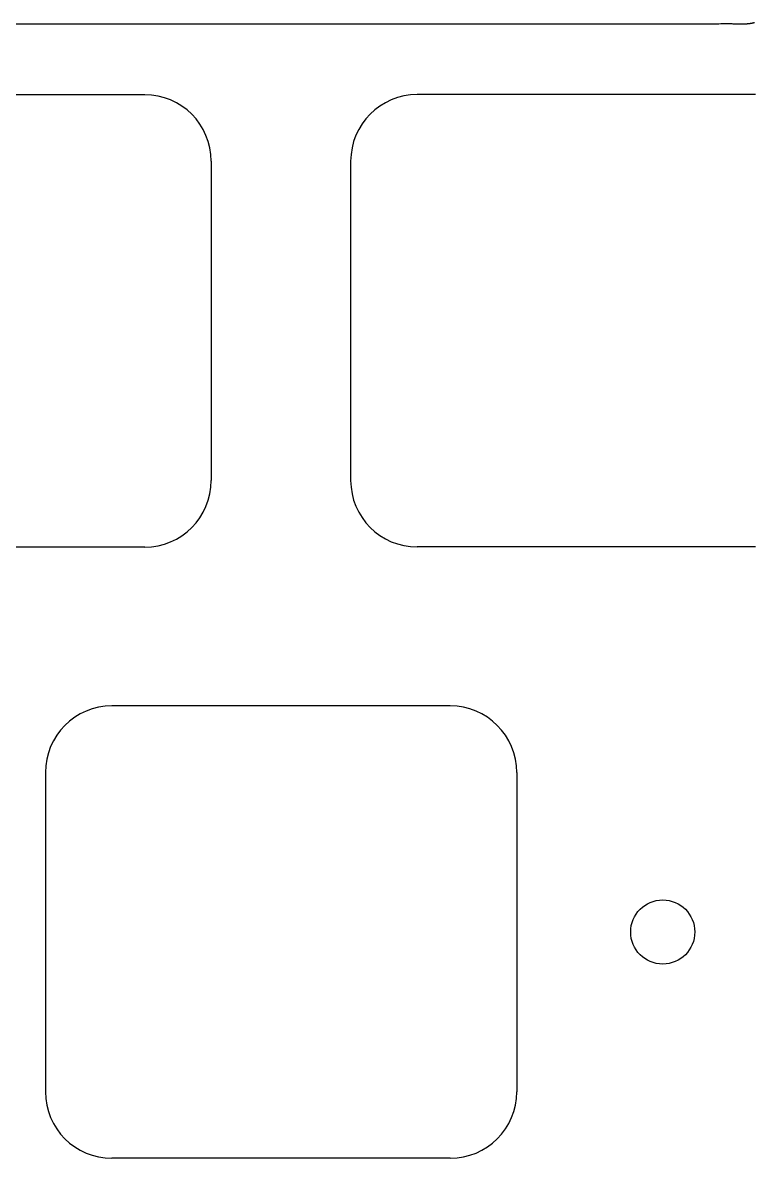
# Model space of a CAD drawing. Header units: millimetres. Extents: x -9 to 276, y -90 to 14.
# Drawn here: x 230.07 to 252.89, y -26.11 to 9.29 of the extents above; entities that cross this region are included whole.
import ezdxf

# ---------------------------------------------------------------- set-up
doc = ezdxf.new("R2010")
doc.units = ezdxf.units.MM
doc.layers.add('BLACK', color=7, linetype='CONTINUOUS')

msp = doc.modelspace()

# ---------------------------------------------------------------- linework, layer by layer
at = {"layer": 'BLACK', "linetype": 'Continuous'}
for p, q in [((232.676119, 9.250001), (213.713155, 9.249999)), ((233.817408, 9.250002), (232.676119, 9.250001)), ((239.523856, 9.250001), (233.817408, 9.250002)), ((239.95184, 9.25), (239.523856, 9.250001)), ((242.947725, 9.25), (239.95184, 9.25)), ((243.233047, 9.250001), (242.947725, 9.25)), ((244.659659, 9.25), (243.233047, 9.250001)), ((245.002047, 9.249996), (244.659659, 9.25)), ((245.329752, 9.249992), (245.002047, 9.249996)), ((246.371593, 9.25), (245.329752, 9.249992)), ((246.731995, 9.250016), (246.371593, 9.25)), ((247.545494, 9.250039), (246.731995, 9.250016)), ((248.083527, 9.25), (247.545494, 9.250039)), ((248.446928, 9.249939), (248.083527, 9.25)), ((248.829543, 9.249875), (248.446928, 9.249939)), ((249.20263, 9.249854), (248.829543, 9.249875)), ((249.516238, 9.249896), (249.20263, 9.249854)), ((249.795462, 9.25), (249.516238, 9.249896)), ((249.927533, 9.250073), (249.795462, 9.25)), ((250.075672, 9.250154), (249.927533, 9.250073)), ((250.253576, 9.250216), (250.075672, 9.250154)), ((250.401208, 9.250209), (250.253576, 9.250216)), ((250.531938, 9.250136), (250.401208, 9.250209)), ((250.651429, 9.25), (250.531938, 9.250136)), ((250.740444, 9.249852), (250.651429, 9.25)), ((250.829466, 9.249683), (250.740444, 9.249852)), ((250.976033, 9.249413), (250.829466, 9.249683)), ((251.077244, 9.249279), (250.976033, 9.249413)), ((251.164277, 9.249227), (251.077244, 9.249279)), ((251.242592, 9.249248), (251.164277, 9.249227)), ((251.314808, 9.249337), (251.242592, 9.249248)), ((251.382426, 9.249493), (251.314808, 9.249337)), ((251.446403, 9.249715), (251.382426, 9.249493)), ((251.507396, 9.25), (251.446403, 9.249715)), ((251.552476, 9.25026), (251.507396, 9.25)), ((251.597546, 9.250552), (251.552476, 9.25026)), ((251.687669, 9.251192), (251.597546, 9.250552)), ((251.77717, 9.251828), (251.687669, 9.251192)), ((251.842865, 9.252244), (251.77717, 9.251828)), ((251.899173, 9.252539), (251.842865, 9.252244)), ((251.94979, 9.252737), (251.899173, 9.252539)), ((251.996462, 9.252848), (251.94979, 9.252737)), ((252.040183, 9.25288), (251.996462, 9.252848)), ((252.081581, 9.252837), (252.040183, 9.25288)), ((252.121087, 9.252722), (252.081581, 9.252837)), ((252.15901, 9.252536), (252.121087, 9.252722)), ((252.195583, 9.25228), (252.15901, 9.252536)), ((252.230984, 9.251957), (252.195583, 9.25228)), ((252.265357, 9.251567), (252.230984, 9.251957)), ((252.298817, 9.251111), (252.265357, 9.251567)), ((252.331459, 9.250589), (252.298817, 9.251111)), ((252.363363, 9.250001), (252.331459, 9.250589)), ((252.394449, 9.249365), (252.363363, 9.250001)), ((252.426258, 9.248714), (252.394449, 9.249365)), ((252.450127, 9.248275), (252.426258, 9.248714)), ((252.470531, 9.247961), (252.450127, 9.248275)), ((252.488835, 9.247748), (252.470531, 9.247961)), ((252.505678, 9.247621), (252.488835, 9.247748)), ((252.521423, 9.247575), (252.505678, 9.247621)), ((252.536301, 9.247605), (252.521423, 9.247575)), ((252.550468, 9.247708), (252.536301, 9.247605)), ((252.564036, 9.247882), (252.550468, 9.247708)), ((252.577091, 9.248124), (252.564036, 9.247882)), ((252.589697, 9.248434), (252.577091, 9.248124)), ((252.601907, 9.248811), (252.589697, 9.248434)), ((252.613762, 9.249254), (252.601907, 9.248811)), ((252.625298, 9.249761), (252.613762, 9.249254)), ((252.636543, 9.250333), (252.625298, 9.249761)), ((252.647523, 9.250968), (252.636543, 9.250333)), ((252.658257, 9.251667), (252.647523, 9.250968)), ((252.668765, 9.252429), (252.658257, 9.251667)), ((252.679062, 9.253254), (252.668765, 9.252429)), ((252.689162, 9.254141), (252.679062, 9.253254)), ((252.699079, 9.255089), (252.689162, 9.254141)), ((252.708822, 9.2561), (252.699079, 9.255089)), ((252.718403, 9.257173), (252.708822, 9.2561)), ((252.727829, 9.258307), (252.718403, 9.257173)), ((252.73711, 9.259502), (252.727829, 9.258307)), ((252.746253, 9.260759), (252.73711, 9.259502)), ((252.755264, 9.262076), (252.746253, 9.260759)), ((252.764149, 9.263455), (252.755264, 9.262076)), ((252.772915, 9.264894), (252.764149, 9.263455)), ((252.781567, 9.266395), (252.772915, 9.264894)), ((252.79011, 9.267956), (252.781567, 9.266395)), ((252.79659, 9.269194), (252.79011, 9.267956)), ((252.800861, 9.270037), (252.79659, 9.269194)), ((252.80513, 9.270898), (252.800861, 9.270037)), ((252.8094, 9.271781), (252.80513, 9.270898)), ((252.813667, 9.272684), (252.8094, 9.271781)), ((252.817936, 9.273607), (252.813667, 9.272684)), ((252.822201, 9.27455), (252.817936, 9.273607)), ((252.826468, 9.275514), (252.822201, 9.27455)), ((252.830731, 9.276497), (252.826468, 9.275514)), ((252.834995, 9.277502), (252.830731, 9.276497)), ((252.839255, 9.278526), (252.834995, 9.277502)), ((252.843516, 9.279571), (252.839255, 9.278526)), ((252.847772, 9.280635), (252.843516, 9.279571)), ((252.85203, 9.28172), (252.847772, 9.280635)), ((252.856282, 9.282825), (252.85203, 9.28172)), ((252.860536, 9.283951), (252.856282, 9.282825)), ((252.864784, 9.285096), (252.860536, 9.283951)), ((252.869032, 9.286262), (252.864784, 9.285096)), ((252.873276, 9.287447), (252.869032, 9.286262)), ((252.877519, 9.288653), (252.873276, 9.287447)), ((252.881758, 9.289878), (252.877519, 9.288653)), ((252.885995, 9.291124), (252.881758, 9.289878)), ((252.890227, 9.292389), (252.885995, 9.291124)), ((233.87645, 7.04795), (223.326449, 7.04795)), ((252.925, 7.05), (242.374999, 7.05)), ((235.95145, 4.97295), (235.95145, -4.97705)), ((240.3, 4.975), (240.3, -4.975001)), ((233.87645, -7.05205), (223.32645, -7.05205)), ((252.925, -7.05), (242.375, -7.05)), ((243.40435, -12.00615), (232.854349, -12.00615)), ((230.77935, -14.08115), (230.77935, -24.031151)), ((245.47935, -14.08115), (245.47935, -24.03115)), ((243.40435, -26.10615), (232.85435, -26.10615))]:
    msp.add_line(p, q, dxfattribs=at)
at = {"layer": 'BLACK'}
msp.add_circle((250.0327, -19.05205), 1, dxfattribs=at)
for centre, radius, start, end in [((233.87645, 4.97295), 2.075, 0, 90), ((242.375004, 4.974996), 2.075004, 90.0001381, 179.9998896), ((233.87645, -4.97705), 2.075, 270, 0), ((242.375002, -4.974998), 2.075002, 180.0000828, 269.9999448), ((232.854354, -14.081154), 2.075004, 90.0001381, 179.9998896), ((243.40435, -14.08115), 2.075, 0, 90), ((232.854352, -24.031148), 2.075002, 180.0000828, 269.9999448), ((243.40435, -24.03115), 2.075, 270, 0)]:
    msp.add_arc(centre, radius, start, end, dxfattribs=at)

doc.saveas('drawing.dxf')
